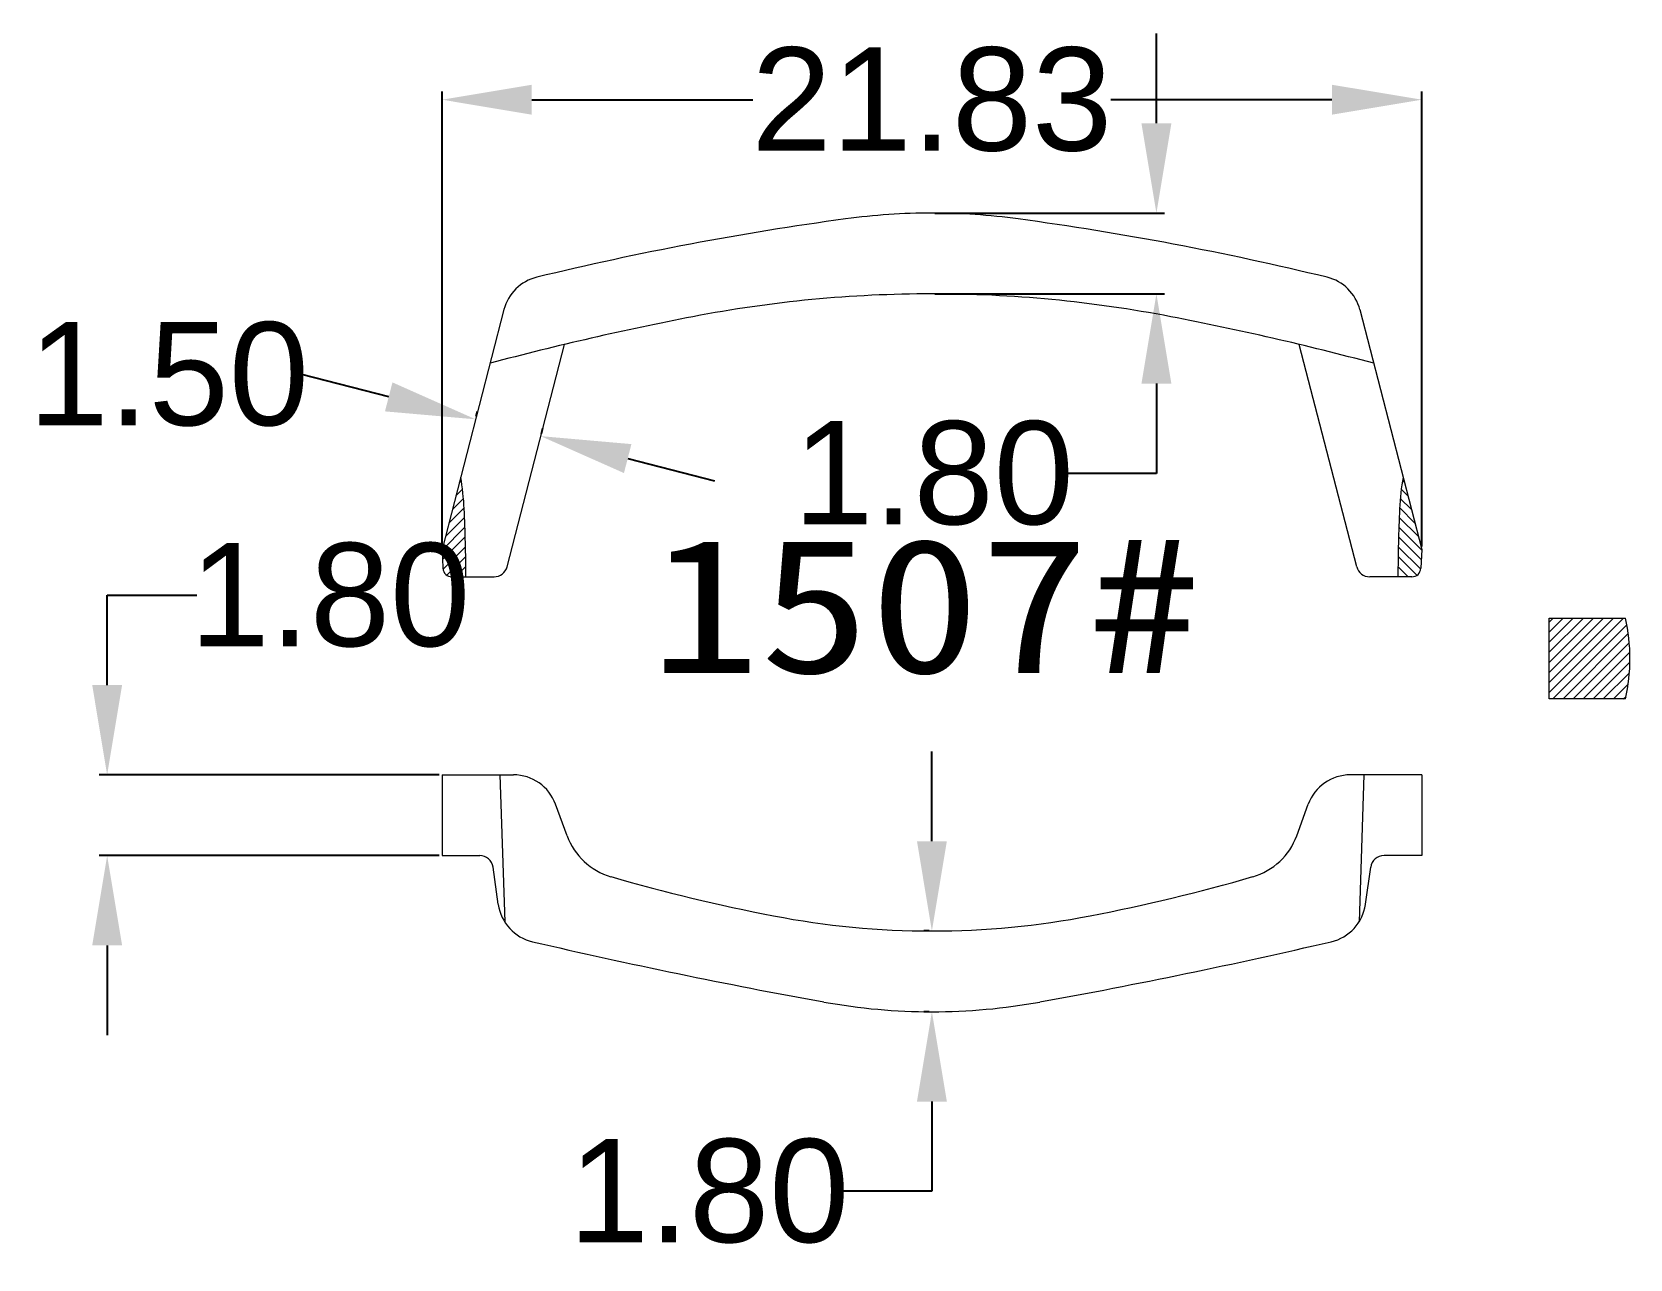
# Model space of a CAD drawing. Header units: millimetres. Extents: x 2972 to 3007.6, y 1521.9 to 1549.2.
import ezdxf

# ---------------------------------------------------------------- set-up
doc = ezdxf.new("R2010")
doc.units = ezdxf.units.MM
doc.styles.get("Standard").update_dxf_attribs({"font": 'arial.ttf'})
doc.dimstyles.new('Standard$0', dxfattribs={"dimtxt": 2.3, "dimasz": 2, "dimexe": 1, "dimexo": 1, "dimgap": 1, "dimtad": 0, "dimtih": 1, "dimtoh": 1, "dimdec": 1, "dimzin": 0, "dimdsep": 46, "dimtxsty": 'Standard', "dimcen": 0, "dimclrd": 4, "dimclre": 4, "dimclrt": 4, "dimadec": 1, "dimazin": 0, "dimtfac": 1, "dimtdec": 1, "dimtofl": 0, "dimtmove": 0, "dimatfit": 0, "dimfxl": 1, "dimtolj": 1, "dimtzin": 0, "dimarcsym": 0})

# ---------------------------------------------------------------- blocks, each defined once
blk = doc.blocks.new('*D7')
at = {"color": 0, "lineweight": -2, "transparency": 16777216}
for p, q in [((2973.699, 1534.65), (2973.699, 1536.65)), ((2973.699, 1536.65), (2975.699, 1536.65)), ((2981.099, 1532.65), (2973.519, 1532.65)), ((2981.099, 1530.85), (2973.519, 1530.85)), ((2973.699, 1528.85), (2973.699, 1526.85))]:
    blk.add_line(p, q, dxfattribs=at)
at = {"color": 0, "transparency": 16777216}
for points in [[(2973.366, 1534.65), (2974.032, 1534.65), (2973.699, 1532.65)], [(2973.366, 1528.85), (2974.032, 1528.85), (2973.699, 1530.85)]]:
    blk.add_solid(points, dxfattribs=at)
at = {"layer": 'Defpoints', "color": 0, "transparency": 16777216}
for p in [(2973.699, 1532.65), (2981.162, 1532.65), (2981.162, 1530.85)]:
    blk.add_point(p, dxfattribs=at)
at = {"color": 0, "lineweight": 9, "transparency": 16777216, "insert": (2978.664, 1536.65), "char_height": 2.3, "attachment_point": 5}
blk.add_mtext('\\A1;1.80', dxfattribs=at)
blk = doc.blocks.new('*D8')
at = {"color": 0, "lineweight": -2, "transparency": 16777216}
for p, q in [((2992.078, 1531.172), (2992.078, 1533.172)), ((2992.015, 1529.172), (2991.898, 1529.172)), ((2992.015, 1527.372), (2991.898, 1527.372)), ((2992.078, 1525.372), (2992.078, 1523.372)), ((2992.078, 1523.372), (2990.078, 1523.372))]:
    blk.add_line(p, q, dxfattribs=at)
at = {"color": 0, "transparency": 16777216}
for points in [[(2991.745, 1531.172), (2992.411, 1531.172), (2992.078, 1529.172)], [(2991.745, 1525.372), (2992.411, 1525.372), (2992.078, 1527.372)]]:
    blk.add_solid(points, dxfattribs=at)
at = {"layer": 'Defpoints', "color": 0, "transparency": 16777216}
for p in [(2992.078, 1529.172), (2992.078, 1527.372), (2992.078, 1527.372)]:
    blk.add_point(p, dxfattribs=at)
at = {"color": 0, "lineweight": 9, "transparency": 16777216, "insert": (2987.113, 1523.372), "char_height": 2.3, "attachment_point": 5}
blk.add_mtext('\\A1;1.80', dxfattribs=at)
blk = doc.blocks.new('*D9')
at = {"color": 0, "lineweight": -2, "transparency": 16777216}
for p, q in [((2981.162, 1537.734), (2981.162, 1547.872)), ((3002.994, 1537.734), (3002.994, 1547.872)), ((2983.162, 1547.692), (2988.088, 1547.692)), ((3000.994, 1547.692), (2996.068, 1547.692))]:
    blk.add_line(p, q, dxfattribs=at)
at = {"color": 0, "transparency": 16777216}
for points in [[(2983.162, 1548.025), (2983.162, 1547.358), (2981.162, 1547.692)], [(3000.994, 1548.025), (3000.994, 1547.358), (3002.994, 1547.692)]]:
    blk.add_solid(points, dxfattribs=at)
at = {"layer": 'Defpoints', "color": 0, "transparency": 16777216}
for p in [(3002.994, 1547.692), (2981.162, 1537.672), (3002.994, 1537.672)]:
    blk.add_point(p, dxfattribs=at)
at = {"color": 0, "lineweight": 9, "transparency": 16777216, "insert": (2992.078, 1547.692), "char_height": 2.3, "attachment_point": 5}
blk.add_mtext('\\A1;21.83', dxfattribs=at)
blk = doc.blocks.new('*D10')
at = {"color": 0, "lineweight": -2, "transparency": 16777216}
for p, q in [((2997.081, 1547.166), (2997.081, 1549.166)), ((2992.14, 1545.166), (2997.261, 1545.166)), ((2992.14, 1543.366), (2997.261, 1543.366)), ((2997.081, 1541.366), (2997.081, 1539.366)), ((2997.081, 1539.366), (2995.081, 1539.366))]:
    blk.add_line(p, q, dxfattribs=at)
at = {"color": 0, "transparency": 16777216}
for points in [[(2996.748, 1547.166), (2997.415, 1547.166), (2997.081, 1545.166)], [(2996.748, 1541.366), (2997.415, 1541.366), (2997.081, 1543.366)]]:
    blk.add_solid(points, dxfattribs=at)
at = {"layer": 'Defpoints', "color": 0, "transparency": 16777216}
for p in [(2992.078, 1545.166), (2992.078, 1543.366), (2997.081, 1543.366)]:
    blk.add_point(p, dxfattribs=at)
at = {"color": 0, "lineweight": 9, "transparency": 16777216, "insert": (2992.116, 1539.366), "char_height": 2.3, "attachment_point": 5}
blk.add_mtext('\\A1;1.80', dxfattribs=at)
blk = doc.blocks.new('*D11')
at = {"color": 0, "lineweight": -2, "transparency": 16777216}
for p, q in [((2979.973, 1541.071), (2978.037, 1541.571)), ((2981.925, 1540.632), (2981.955, 1540.745)), ((2983.378, 1540.257), (2983.407, 1540.371)), ((2985.299, 1539.697), (2987.235, 1539.197))]:
    blk.add_line(p, q, dxfattribs=at)
at = {"color": 0, "transparency": 16777216}
for points in [[(2980.057, 1541.394), (2979.89, 1540.748), (2981.91, 1540.571)], [(2985.382, 1540.019), (2985.216, 1539.374), (2983.362, 1540.196)]]:
    blk.add_solid(points, dxfattribs=at)
at = {"layer": 'Defpoints', "color": 0, "transparency": 16777216}
for p in [(2981.91, 1540.571), (2981.91, 1540.571), (2983.362, 1540.196)]:
    blk.add_point(p, dxfattribs=at)
at = {"color": 0, "lineweight": 9, "transparency": 16777216, "insert": (2975.072, 1541.571), "char_height": 2.3, "attachment_point": 5}
blk.add_mtext('\\A1;1.50', dxfattribs=at)

msp = doc.modelspace()

# ---------------------------------------------------------------- hatches: boundary and pattern name
at = {"lineweight": 9}
h = msp.add_hatch(dxfattribs=at)
h.set_pattern_fill('ANSI31', color=1, scale=0.05, style=0)
h.set_pattern_definition([(45, (1395.60089, 1025.2384), (-0.112253202, 0.112253202), [])])
h.paths.add_polyline_path([(2981.654, 1538.576, 0.031548), (2981.578, 1539.285), (2981.162, 1537.672), (2981.183, 1537.252, 0.399647), (2981.382, 1537.062), (2981.692, 1537.062, 0.013515)])
h = msp.add_hatch(dxfattribs=at)
h.set_pattern_fill('ANSI31', color=1, scale=0.05, style=0)
h.set_pattern_definition([(135, (4588.55483, 1025.2384), (0.112253202, 0.112253202), [])])
h.paths.add_polyline_path([(3002.501, 1538.576, -0.031548), (3002.578, 1539.285), (3002.994, 1537.672), (3002.973, 1537.252, -0.399647), (3002.773, 1537.062), (3002.464, 1537.062, -0.013515)])
h = msp.add_hatch(dxfattribs=at)
h.set_pattern_fill('ANSI31', color=1, scale=0.05, style=0)
h.set_pattern_definition([(45, (1288.80406, 1007.7856), (-0.112253202, 0.112253202), [])])
edge = h.paths.add_edge_path()
edge.add_arc((3003.534, 1535.242), 4.1, 347.3196, 372.6804)
edge.add_line((3007.534, 1536.142), (3005.834, 1536.142))
edge.add_line((3005.834, 1536.142), (3005.834, 1534.342))
edge.add_line((3005.834, 1534.342), (3007.534, 1534.342))

# ---------------------------------------------------------------- linework, layer by layer
at = {"color": 0, "lineweight": 9}
for p, q in [((2982.54, 1543.015), (2981.162, 1537.672)), ((3001.615, 1543.015), (3002.994, 1537.672)), ((2982.611, 1537.287), (2983.889, 1542.239)), ((3001.544, 1537.287), (3000.266, 1542.239)), ((2981.162, 1537.672), (2981.183, 1537.252)), ((3002.994, 1537.672), (3002.973, 1537.252)), ((2981.382, 1537.062), (2982.321, 1537.062)), ((3002.773, 1537.062), (3001.835, 1537.062)), ((3005.834, 1536.142), (3007.534, 1536.142)), ((3005.834, 1534.342), (3005.834, 1536.142)), ((3007.534, 1534.342), (3005.834, 1534.342)), ((2981.162, 1532.65), (2982.752, 1532.65)), ((2981.162, 1532.65), (2981.162, 1530.85)), ((2982.45, 1532.65), (2982.56, 1529.373)), ((3002.994, 1532.65), (3001.404, 1532.65)), ((3001.705, 1532.65), (3001.596, 1529.373)), ((3002.994, 1532.65), (3002.994, 1530.85)), ((2983.948, 1531.294), (2983.691, 1531.994)), ((3000.208, 1531.294), (3000.465, 1531.994)), ((2981.162, 1530.85), (2982.001, 1530.85)), ((3002.994, 1530.85), (3002.154, 1530.85)), ((2982.416, 1529.766), (2982.298, 1530.593)), ((3001.74, 1529.766), (3001.857, 1530.593))]:
    msp.add_line(p, q, dxfattribs=at)
for centre, radius, start, end in [((2999.22, 1478.145), 67.502, 97.71727, 103.66586), ((2992.078, 1530.853), 14.313, 90, 97.7173), ((2992.078, 1530.853), 14.313, 82.2827, 90), ((2984.935, 1478.145), 67.502, 76.33414, 82.28273), ((2983.509, 1542.765), 1, 103.6659, 165.53), ((3000.647, 1542.765), 1, 14.47, 76.3341), ((2992.078, 1515.22), 28.146, 90, 100.9046), ((2992.078, 1515.22), 28.146, 79.0954, 90), ((2999.22, 1478.145), 65.902, 100.90463, 104.93838), ((2984.935, 1478.145), 65.902, 75.06162, 79.09537), ((2976.008, 1538.325), 5.652, 2.5454, 9.7732), ((3008.148, 1538.325), 5.652, 170.2268, 177.4546), ((2953.665, 1537.122), 28.027, 359.8779, 2.9751), ((3030.491, 1537.122), 28.027, 177.0249, 180.1221), ((2981.382, 1537.262), 0.2, 182.8641, 270), ((2982.321, 1537.362), 0.3, 270, 345.53), ((3001.835, 1537.362), 0.3, 194.47, 270), ((3002.773, 1537.262), 0.2, 270, 357.1359), ((3003.534, 1535.242), 4.1, 347.3196, 12.6804), ((2982.752, 1531.65), 1, 20.1282, 90), ((3001.404, 1531.65), 1, 90, 159.8718), ((2985.337, 1531.803), 1.48, 200.1282, 253.8533), ((2998.819, 1531.803), 1.48, 286.1467, 339.8718), ((2982.001, 1530.55), 0.3, 8.0907, 90), ((3002.154, 1530.55), 0.3, 90, 171.9093), ((2996.296, 1569.656), 40.887, 253.8533, 259.0785), ((2987.859, 1569.656), 40.887, 280.9215, 286.1467), ((2983.406, 1529.906), 1, 188.0907, 256.9288), ((3000.75, 1529.906), 1, 283.0712, 351.9093), ((2992.078, 1547.795), 18.623, 259.0785, 280.9215), ((3014.262, 1662.804), 137.432, 256.92879, 259.69307), ((2969.894, 1662.804), 137.432, 280.30693, 283.07121), ((2992.078, 1540.818), 13.446, 259.6931, 280.3069)]:
    msp.add_arc(centre, radius, start, end, dxfattribs=at)

# ---------------------------------------------------------------- texts
at = {"color": 0, "lineweight": 9, "insert": (2985.796, 1537.92), "char_height": 3, "width": 14.41517, "attachment_point": 1}
msp.add_mtext('{\\fSimSun|b1|i0|c134|p2;\\W1.2;1507#}', dxfattribs=at)

# ---------------------------------------------------------------- dimensions: what is measured, and where the dimension line sits
at = {"color": 3, "lineweight": 9}
dim = msp.add_linear_dim(base=(3002.994, 1547.692), p1=(2981.162, 1537.672), p2=(3002.994, 1537.672), dimstyle='Standard$0', override={"dimasz": 2, "dimexe": 0.18, "dimexo": 0.0625, "dimgap": 0.09, "dimdec": 2, "dimtxsty": 'Standard', "dimcen": 0.09, "dimclrd": 0, "dimclre": 0, "dimclrt": 0, "dimtdec": 2, "dimatfit": 3, "dimfxl": 1.25, "dimarcsym": 0}, dxfattribs=at)
dim.commit()
dim.dimension.update_dxf_attribs({"geometry": '*D9', "text_midpoint": (2992.078, 1547.692)})
for base, p1, p2, picture, middle in [((2997.081, 1543.366), (2992.078, 1545.166), (2992.078, 1543.366), '*D10', (2992.116, 1539.366)), ((2973.699, 1532.65), (2981.162, 1530.85), (2981.162, 1532.65), '*D7', (2978.664, 1536.65)), ((2992.078, 1527.372), (2992.078, 1529.172), (2992.078, 1527.372), '*D8', (2987.113, 1523.372))]:
    dim = msp.add_linear_dim(base=base, p1=p1, p2=p2, angle=90, dimstyle='Standard$0', override={"dimasz": 2, "dimexe": 0.18, "dimexo": 0.0625, "dimgap": 0.09, "dimdec": 2, "dimtxsty": 'Standard', "dimcen": 0.09, "dimclrd": 0, "dimclre": 0, "dimclrt": 0, "dimtdec": 2, "dimatfit": 3, "dimfxl": 1.25, "dimarcsym": 0}, dxfattribs=at)
    dim.commit()
    dim.dimension.update_dxf_attribs({"geometry": picture, "text_midpoint": middle})
dim = msp.add_aligned_dim(p1=(2983.362, 1540.196), p2=(2981.91, 1540.571), distance=0, dimstyle='Standard$0', override={"dimasz": 2, "dimexe": 0.18, "dimexo": 0.0625, "dimgap": 0.09, "dimdec": 2, "dimtxsty": 'Standard', "dimcen": 0.09, "dimclrd": 0, "dimclre": 0, "dimclrt": 0, "dimtdec": 2, "dimatfit": 3, "dimfxl": 1.25, "dimarcsym": 0}, dxfattribs=at)
dim.commit()
dim.dimension.update_dxf_attribs({"geometry": '*D11', "text_midpoint": (2975.072, 1541.571)})

doc.saveas('drawing.dxf')
